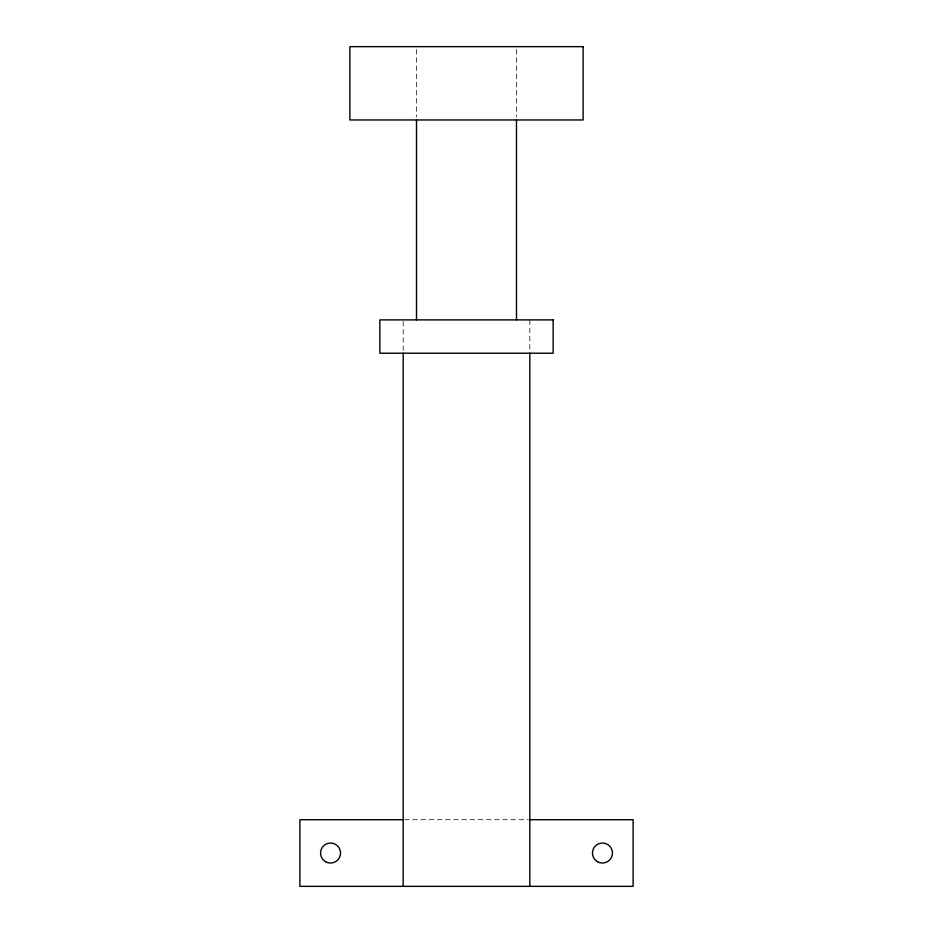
<?xml version="1.0" encoding="UTF-8"?>
<svg xmlns="http://www.w3.org/2000/svg" width="933" height="933" viewBox="0 0 933 933"><rect width="100%" height="100%" fill="white"/><g stroke="black" fill="none" stroke-linecap="round" stroke-linejoin="round"><path stroke-width="0.7" stroke-dasharray="4.67 3.5" d="M404.654 819.71L528.346 819.71M529.816 319.891L529.816 351.753M516.485 49.519L516.485 117.08M416.515 49.519L416.515 117.08M403.184 321.337L403.184 351.753"/><path stroke-width="1.4" d="M403.208 819.71L299.89 819.71L299.89 886.35L633.11 886.35L633.11 819.71L529.792 819.71M529.816 353.21L529.816 886.35M516.485 119.96L516.485 319.891M416.515 119.96L416.515 319.891M403.184 353.21L403.184 886.35M583.125 46.65L349.875 46.65L349.875 119.96L583.125 119.96L583.125 46.65M553.141 319.891L379.859 319.891L379.859 353.21L553.141 353.21L553.141 319.891M597.458 861.684A9.995 9.995 0 0 0 612.445 853.03A9.995 9.995 0 0 0 597.458 844.377A9.995 9.995 0 0 0 597.458 861.684M325.547 861.684A9.995 9.995 0 0 0 340.545 853.03A9.995 9.995 0 0 0 325.547 844.377A9.995 9.995 0 0 0 325.547 861.684"/></g></svg>
